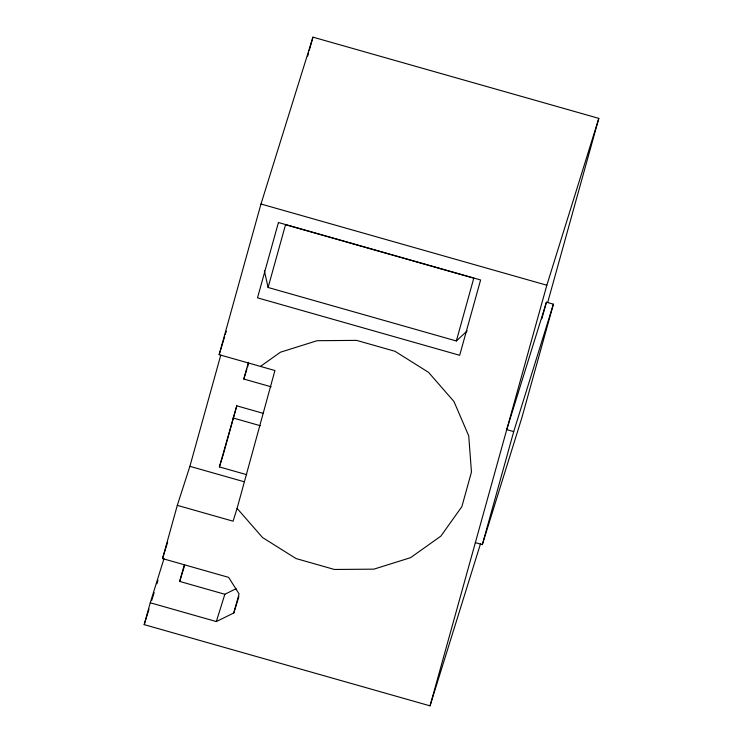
<?xml version="1.0" encoding="UTF-8"?>
<svg xmlns="http://www.w3.org/2000/svg" width="743" height="743" viewBox="0 0 743 743"><rect width="100%" height="100%" fill="white"/><g stroke="black" fill="none" stroke-linecap="round" stroke-linejoin="round"><path stroke-width="1.11" d="M480.628 543.412L430.039 705.85L144.188 624.631L150.253 602.777L216.343 621.566L233.776 612.966L239.079 593.88L228.621 577.367L162.531 558.587L177.308 505.351L233.088 521.196L237.091 508.379L274.929 370.525L219.148 354.68L260.988 204.009L312.961 37.15L598.812 118.369L547.693 302.466M177.308 505.351L189.883 466.335L220.773 355.108M307.695 56.115L308.624 52.772M309.246 50.543L312.961 37.15M236.135 588.697L224.85 594.261L179.676 581.425L184.273 564.847M268.102 287.476L285.544 224.702L473.783 278.188L456.351 340.963L268.102 287.476L264.359 270.666M246.704 474.684L219.399 466.929L236.776 405.827L262.994 413.275M271.111 386.797L243.806 379.032L248.441 362.343M223.485 453.676L236.776 405.827M247.586 366.903L248.515 363.559M430.039 705.85L546.839 285.228L598.812 118.369M541.814 318.821L546.43 302.206L553.405 304.184L522.023 417.185L482.337 544.6L475.362 542.622M482.337 544.6L513.719 431.599L553.405 304.184M219.148 354.68L223.299 341.083M223.634 339.978L224.637 336.681M225.305 334.489L226.309 331.192M162.531 558.587L167.63 542.214M150.253 602.777L163.989 558.671M144.188 624.631L149.009 609.158M151.758 600.316L154.163 592.58M156.922 583.747L157.953 580.432M179.676 581.425L184.636 565.497M243.806 379.032L246.899 369.104M219.399 466.929L223.179 454.79M216.343 621.566L224.85 594.261M233.776 612.966L238.884 596.583M546.43 302.206L506.745 429.621L513.719 431.599M456.351 340.963L467.171 330.914M260.449 366.41L280.473 352.191L317.159 340.693L356.621 340.387L394.997 351.29L428.525 372.345L453.936 401.471L468.731 435.844L471.461 472.074L461.867 506.633L440.878 536.121L410.563 557.668L373.868 569.157L334.406 569.472L296.03 558.56L262.502 537.514L237.091 508.379M260.988 204.009L546.839 285.228M232.996 417.956L260.301 425.72M189.883 466.335L244.113 481.733M278.421 222.51L257.505 297.841L459.685 355.293L480.61 279.953L278.421 222.51"/></g></svg>
